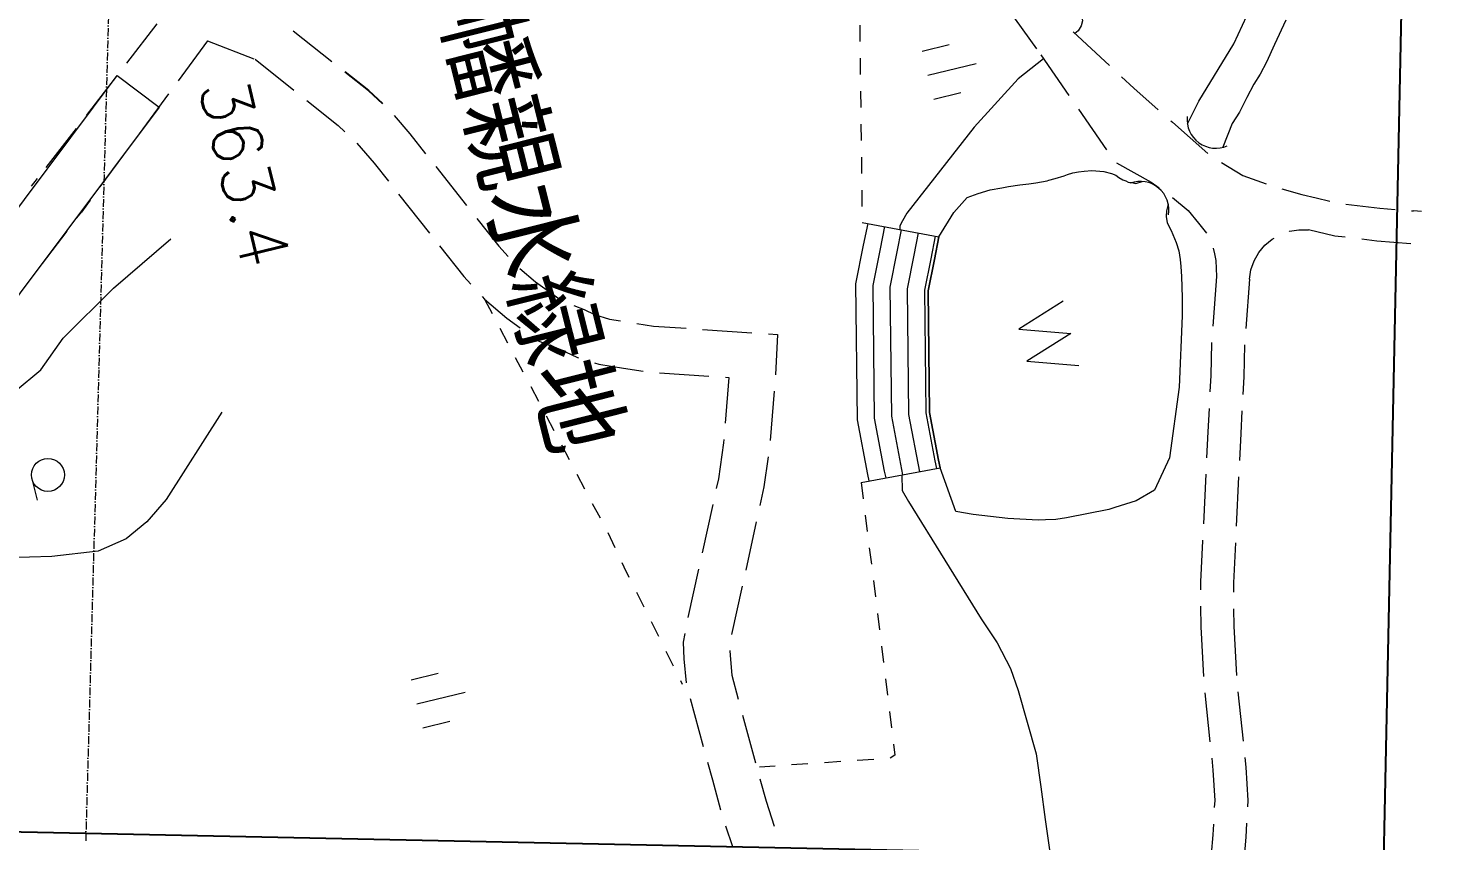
# Model space of a CAD drawing. Header units: millimetres. Extents: x 604133 to 1296463, y 247237 to 595748.
# Drawn here: x 1187629 to 1294478, y 338977 to 400525 of the extents above; entities that cross this region are included whole.
import ezdxf

# ---------------------------------------------------------------- set-up
doc = ezdxf.new("R2010")
doc.units = ezdxf.units.MM
doc.header["$LTSCALE"] = 100
doc.linetypes.add('SXF_一点短鎖線', pattern=[9.25, 6, -1.5, 0.25, -1.5])
doc.layers.get('Defpoints').update_dxf_attribs({"color": 153})
doc.layers.add('D-BGD', color=7, linetype='Continuous', lineweight=13)
doc.layers.add('S-SUV-ROAD', color=8, linetype='Continuous', lineweight=18)
doc.layers.add('D-WORK2', color=11, linetype='Continuous', plot=False)
doc.layers.add('D-WORK_1', color=11, linetype='Continuous', plot=False)
doc.styles.add('BIGFONT', font='txt', dxfattribs={"height": 0.2, "bigfont": 'BIGFONT'})

# ---------------------------------------------------------------- blocks, each defined once
blk = doc.blocks.new('21311212131313131')
at = {"layer": 'D-BGD', "linetype": 'Continuous'}
for p, q in [((2645314.604983306, -1081091.631894544, 361448.9804639165), (2645290.46434131, -1081691.757040166, 361419.9804654839)), ((2645280.650060672, -1081847.129744578, 361417.9804655921), (2645290.46434131, -1081691.757040166, 361419.9804654839)), ((2650716.193389574, -1094021.71830039, 361529.9804595385), (2654460.754098986, -1094222.488251724, 361544.9804587277)), ((2681994.897145128, -1094251.758746576, 361491.9804615924), (2685704.82185402, -1093772.345415751, 361750.9804475936)), ((2665705.274023688, -1094521.780726287, 361459.9804633219), (2669454.059847679, -1094621.120172868, 361437.980464511)), ((2675698.956104873, -1094713.177330608, 361278.9804731049), (2677016.220181006, -1094647.670340741, 361269.9804735913)), ((2677016.220181006, -1094647.670340741, 361269.9804735913), (2680752.653017019, -1094369.73483681, 361426.9804651056)), ((2650578.296052529, -1096522.714831024, 361529.9804595385), (2654323.586615404, -1096715.904062881, 361544.9804587277)), ((2665567.062935724, -1097019.185382904, 361460.9804632679), (2669315.848759715, -1097118.524829492, 361437.980464511)), ((2675561.769490208, -1097219.123090572, 361279.9804730508), (2677133.723739437, -1097140.277859109, 361269.9804735913)), ((2677133.723739437, -1097140.277859109, 361269.9804735913), (2680869.759604034, -1096860.984999856, 361421.9804653758)), ((2682113.508397383, -1096750.672849603, 361481.9804621328), (2685824.14382864, -1096276.208748101, 361740.9804481341)), ((2632272.154749667, -1107762.965749784, 361599.9804557551), (2634766.22482819, -1104962.612571459, 361557.9804580251)), ((2638117.510259811, -1107239.566058315, 361574.9804571063), (2641156.153401321, -1105041.722720356, 361555.9804581332)), ((2634066.570846689, -1110170.34397022, 361599.9804557551), (2637105.213988213, -1107972.500632261, 361580.980456782)), ((2630593.255471079, -1112756.112574438, 361659.9804525121), (2633600.755964571, -1110517.279784335, 361607.9804553227)), ((2635770.100611703, -1118683.034684238), (2634808.672136588, -1115058.088647829)), ((2637583.450793279, -1118202.800638616), (2637045.047518394, -1116172.920238981)), ((2633958.107785428, -1119162.871758419), (2633420.581673931, -1117133.47155072)), ((2647029.610778937, -1123434.402871319, 362959.9803822479), (2648012.186772558, -1117599.487222227, 360509.9805146688)), ((2666719.747601038, -1123098.144035414, 362809.9803903553), (2665505.388047827, -1117132.180000272, 360629.9805081829)), ((2681558.369351177, -1120945.05317497, 363234.9803673844), (2682795.279713396, -1120766.015226456, 363270.9803654386)), ((2684031.312912227, -1120586.497086019, 363305.9803635468), (2685268.223274431, -1120407.459137512, 363340.9803616551)), ((2674139.0584761, -1122021.59860519, 363022.9803788428), (2675375.968838304, -1121842.560656684, 363057.9803769511)), ((2676612.002037135, -1121663.042516239, 363092.9803750594), (2677848.912399369, -1121484.004567736, 363128.9803731136)), ((2679084.9455982, -1121304.486427291, 363163.9803712218), (2680322.336152346, -1121124.571315408, 363199.9803692761)), ((2687675.825348405, -1121707.229672704, 363417.9803574933), (2687786.534470103, -1122952.335821376, 363434.9803565745)), ((2666719.747601038, -1123098.144035414, 362809.9803903553), (2667956.657963242, -1122919.106086914, 362844.9803884636)), ((2669192.691162073, -1122739.587946466, 362880.9803865179), (2670429.601524277, -1122560.549997963, 362915.9803846261)), ((2671666.114915051, -1122380.154694141, 362951.9803826803), (2672903.025277269, -1122201.116745631, 362986.9803807886)), ((2632095.59247959, -1123931.236142847, 362888.9803860855), (2633345.302540712, -1123889.169598884, 362894.9803857611)), ((2634594.532409891, -1123847.980218297, 362900.9803854369), (2635843.762279071, -1123806.790837714, 362906.9803851125)), ((2637092.595176805, -1123764.244101809, 362912.9803847883), (2638341.825045985, -1123723.054721226, 362918.9803844639)), ((2639591.054915164, -1123681.865340646, 362924.9803841396), (2640840.764976286, -1123639.798796676, 362930.9803838153)), ((2642089.994845465, -1123598.609416093, 362936.980383491), (2643339.22471463, -1123557.420035513, 362942.9803831668)), ((2644588.934775767, -1123515.353491546, 362947.9803828966), (2645838.164644946, -1123474.164110963, 362953.9803825722)), ((2687897.243591801, -1124197.441970044, 363452.9803556016), (2688008.432905442, -1125441.670955335, 363469.9803546828)), ((2688119.142027155, -1126686.777104014, 363487.9803537099), (2688229.851148853, -1127931.883252683, 363505.980352737)), ((2688340.560270551, -1129176.989401361, 363522.9803518181), (2688445.391345003, -1130351.615425037, 363539.9803508993)), ((2659948.37926723, -1129836.27589993, 363100.9803746269), (2663689.790032416, -1130061.54233642, 363229.9803676546)), ((2669863.987117982, -1130982.465317031, 363183.9803701409), (2673543.820443379, -1131707.559915483, 363160.980371384)), ((2684526.778282821, -1131712.038450814, 363379.9803595472), (2688121.785020388, -1130653.277364172, 363524.9803517101)), ((2655381.358837233, -1135352.868312604, 363133.9803728433), (2655555.794756137, -1131606.431793769, 363117.9803737081)), ((2674770.43155184, -1131949.25811497, 363152.9803718164), (2678449.38771385, -1132673.872521484, 363129.9803730595)), ((2692936.032608112, -1132833.900702752, 363645.9803451701), (2694508.849224281, -1132281.565231315, 363637.9791394314)), ((2668637.20576419, -1134302.153729515, 363187.9803699247), (2672315.995485192, -1135031.237173424, 363164.9803711678)), ((2683364.494746599, -1135703.176773821, 363303.980363655), (2686959.501484166, -1134644.415687189, 363442.980356142)), ((2658740.582746531, -1138546.198299484, 363137.9803726271), (2658910.069436101, -1134800.472503017, 363081.9803756539)), ((2673542.126401725, -1135273.81253629, 363156.9803716002), (2677220.038959354, -1136002.41578826, 363133.9803728433)), ((2682019.972607716, -1136476.545998712, 363263.9803658169), (2682283.792166379, -1136338.241151088, 363259.9803660331)), ((2679805.424929179, -1137635.499795952, 363301.9803637631), (2680912.698768448, -1137056.022897332, 363282.98036479)), ((2677590.877250642, -1138794.453593191, 363339.9803617092), (2678698.15108991, -1138214.976694571, 363320.9803627361)), ((2675376.32957209, -1139953.407390431, 363377.9803596553), (2676483.603411359, -1139373.930491811, 363358.9803606822)), ((2670919.222380127, -1142218.358996399, 363458.9803552773), (2672038.590934627, -1141662.603771149, 363437.9803564123)), ((2668732.289565033, -1143428.911426823, 363433.9803566286), (2669824.920419463, -1142822.037760327, 363446.9803559259)), ((2666545.753721371, -1144640.821212581, 363407.9803580338), (2667638.781547231, -1144035.304901388, 363420.9803573312)), ((2664360.095041096, -1145853.211190266, 363381.9803594391), (2665453.122866941, -1145247.694879081, 363394.9803587365)), ((2662173.956168849, -1147066.478331332, 363354.9803608984), (2663266.587023279, -1146459.604664828, 363367.9803601957)), ((2659987.420325201, -1148278.388117078, 363328.9803623037), (2661080.928342989, -1147671.994642513, 363341.980361601)), ((2657801.761644911, -1149490.778094767, 363302.980363709), (2658893.912307399, -1148884.781591644, 363315.9803630064)), ((2655614.745609307, -1150703.565043887, 363275.9803651683), (2656708.253627109, -1150097.171569321, 363288.9803644656)), ((2653429.086929017, -1151915.955021579, 363249.9803665736), (2654522.594946819, -1151309.561547018, 363262.980365871)), ((2684188.371291709, -1156395.578448833), (2683226.942816594, -1152770.632412425)), ((2643479.998634623, -1155814.347481, 363194.9803695463), (2646372.161230674, -1153428.011587132, 363235.9803673303)), ((2686001.721473285, -1155915.344403211), (2685463.3181984, -1153885.464003573)), ((2682376.378465434, -1156875.415523014), (2681838.852353937, -1154846.015315316)), ((2645626.139072779, -1158582.99839674, 363192.9803696544), (2648517.424505441, -1156196.182310936, 363233.9803674384)), ((2633409.028676576, -1166830.539065273, 363302.980363709), (2635677.763422243, -1163844.126814221, 363259.9803660331)), ((2635636.540605735, -1169673.376766479, 363309.9803633307), (2637907.426649607, -1166689.282254627, 363267.9803656007)), ((2634315.764071788, -1173293.880563169, 363309.9803633307), (2635601.115449918, -1169771.407665494, 363309.9803633307)), ((2634315.764071788, -1173293.880563169, 363309.9803633307), (2637380.473436414, -1175454.993005906, 363365.9803603038)), ((2638401.326125216, -1176174.591240413, 363383.980359331), (2641466.515681799, -1178334.826519769, 363439.9803563043)), ((2633117.272914203, -1177163.734070875, 363438.9803563583), (2636131.517166728, -1179394.123289412, 363466.9803548449)), ((2642488.245533988, -1179054.904946222, 363458.9803552773), (2645552.077735255, -1181215.537197017, 363514.9803522505)), ((2637136.689962518, -1180138.198878011, 363476.9803543044), (2640150.934215043, -1182368.588096551, 363504.980352791)), ((2646573.807587444, -1181935.615623466, 363532.9803512777), (2647485.200426066, -1182578.190879218, 363549.9803503588)), ((2647933.546656325, -1182904.575046354, 363553.9803501426), (2647485.200426066, -1182578.190879218, 363549.9803503588)), ((2641155.229847446, -1183112.183493218, 363513.9803523046), (2644170.351263359, -1185343.052903694, 363541.9803507912)), ((2651977.037391092, -1185845.477114688, 363585.9803484131), (2648944.878726839, -1183639.482029734, 363561.9803497102)), ((2645595.173559433, -1186390.962769308, 363554.9803500886), (2645013.933729254, -1185967.886884921, 363549.9803503588)), ((2667757.531742847, -1185907.799618804), (2669368.405451508, -1185480.887924698))]:
    blk.add_line(p, q, dxfattribs=at)
at = {"layer": 'D-BGD', "linetype": 'Continuous', "extrusion": (0.2089416626373443, -0.0237721790113286, 0.9776391282673763), "elevation": 932288.9181956878}
blk.add_lwpolyline([(-775584.8407846587, -2615545.545647248), (-778180.0570162663, -2615688.206016313), (-779330.4143711379, -2615707.227398865)], dxfattribs=at)
at = {"layer": 'D-BGD', "linetype": 'Continuous', "extrusion": (0.2188580701663249, -0.02424946999552867, 0.9754553338456907), "elevation": 957721.7148322945}
blk.add_lwpolyline([(-788949.1247853106, -2601455.757733399), (-786348.1175354067, -2601414.885317025), (-785200.8144457294, -2601355.847382261)], dxfattribs=at)
at = {"layer": 'D-BGD', "linetype": 'Continuous', "extrusion": (0.03271385650502858, -0.006920773569145106, 0.9994407968888269), "elevation": 455309.1686809698}
blk.add_lwpolyline([(-515346.3870912089, -2801359.02437731), (-516148.267702242, -2801448.742911014), (-518195.1432595408, -2801448.742911036)], dxfattribs=at)
at = {"layer": 'D-BGD', "linetype": 'Continuous', "extrusion": (0.1411521486946075, -0.0300906735820556, 0.9895305059887106), "elevation": 763638.3089380864}
blk.add_lwpolyline([(-516498.6458852506, -2731739.74971108), (-514918.7714772545, -2731797.75353808), (-513811.5257472455, -2731795.180596471), (-512749.6777744851, -2731797.753538086)], dxfattribs=at)
at = {"layer": 'D-BGD', "linetype": 'Continuous', "extrusion": (-0.06749130891878152, 0.01466312604275185, 0.997612106960959), "elevation": 165896.7097107114}
blk.add_lwpolyline([(504233.7253329259, 2836583.003313958), (504192.2789992101, 2836555.609851888), (503537.4080587191, 2836278.945439137), (502834.109687337, 2836121.241459279)], dxfattribs=at)
at = {"layer": 'D-BGD', "linetype": 'Continuous', "extrusion": (0.06762852197080749, -0.01105141637972531, 0.9976493618561814), "elevation": 551401.4457973491}
blk.add_lwpolyline([(-655878.4563632854, -2752831.963826482), (-654116.9037814604, -2753503.24626876), (-652277.9500190968, -2753809.701296744)], dxfattribs=at)
at = {"layer": 'D-BGD', "linetype": 'Continuous', "extrusion": (-0.01211607474739104, -0.6288268305362572, 0.7774509746154037), "elevation": 936282.3058627606}
blk.add_lwpolyline([(2712488.794231646, -581964.174709436), (2713544.591556802, -581981.6643545871), (2716234.292017053, -582129.5313544357)], dxfattribs=at)
at = {"layer": 'D-BGD', "linetype": 'Continuous', "extrusion": (0.007982125146002902, -0.09701489989275978, 0.9952509205607155), "elevation": 487193.2865098292}
blk.add_lwpolyline([(2557033.807788219, -1266962.609245278), (2559441.989614882, -1267168.068872181), (2560766.293441456, -1267322.163592354)], dxfattribs=at)
at = {"layer": 'D-BGD', "linetype": 'Continuous', "extrusion": (-0.0118258135705449, -0.626722699616074, 0.7791526217111352), "elevation": 936070.2609617341}
blk.add_lwpolyline([(2680880.228447165, -586824.364497214), (2682599.598001561, -586856.2708561018), (2684630.015955742, -586875.4146714476)], dxfattribs=at)
at = {"layer": 'D-BGD', "linetype": 'Continuous', "extrusion": (0.02700346142342693, -0.2488458071673328, 0.9681666061822172), "elevation": 694442.7969438129}
blk.add_lwpolyline([(2537023.826408037, -1242101.783592077), (2540023.706089891, -1242541.244512637), (2540738.60277319, -1242609.161200346)], dxfattribs=at)
at = {"layer": 'D-BGD', "linetype": 'Continuous', "extrusion": (-0.01384159808080469, -0.6518941500623344, 0.7581836369093414), "elevation": 951517.6489046622}
blk.add_lwpolyline([(2714700.550936112, -551401.0406241817), (2715522.467239252, -551414.8434347059), (2718446.186722866, -551569.7416417283)], dxfattribs=at)
at = {"layer": 'D-BGD', "linetype": 'Continuous', "extrusion": (-0.007480761249034786, -0.1398003201221675, 0.9901514574573298), "elevation": 491435.5753254854}
blk.add_lwpolyline([(2703249.077966935, -893733.0848850351), (2703661.241186243, -893608.0480893698), (2704159.949141619, -893468.7998005676), (2705383.120219947, -893322.3344845423)], dxfattribs=at)
at = {"layer": 'D-BGD', "linetype": 'Continuous', "extrusion": (0.00741747754803864, -0.1398050089026556, 0.9901512715300389), "elevation": 531022.3111929283}
blk.add_lwpolyline([(2593733.355974414, -1173145.709305528), (2593751.171743869, -1173147.305361741), (2596239.674317364, -1173288.564766089), (2597474.669825871, -1173397.302417754)], dxfattribs=at)
at = {"layer": 'D-BGD', "linetype": 'Continuous', "extrusion": (-0.0114919984742415, -0.613228667555423, 0.7898218376692737), "elevation": 927580.5641045755}
blk.add_lwpolyline([(2680654.96751999, -605087.9128896327), (2682431.998007071, -605122.1518504387), (2684404.708524439, -605141.7169709078)], dxfattribs=at)
at = {"layer": 'D-BGD', "linetype": 'Continuous', "extrusion": (0.02723541349390574, -0.2197590631738907, 0.9751739262330335), "elevation": 666300.8837025648}
blk.add_lwpolyline([(2515348.566174033, -1302059.505007109), (2515399.918917853, -1302066.730210908), (2518457.706333667, -1302556.25282638), (2519055.667261761, -1302622.18459065)], dxfattribs=at)
at = {"layer": 'D-BGD', "linetype": 'Continuous', "extrusion": (-0.765076660737609, 0.6436850075257435, 0.01809182912734477), "elevation": -2720577.951545044}
blk.add_lwpolyline([(-856966.782506063, 410817.4505982797), (-857134.069675261, 410817.4505982794), (-860716.3284828506, 410780.4445434771)], dxfattribs=at)
at = {"layer": 'D-BGD', "linetype": 'Continuous', "extrusion": (0.2796448051417011, -0.2354705354094812, 0.9307805379955215), "elevation": 1333515.610525771}
blk.add_lwpolyline([(853085.2108187324, -2406231.657708955), (854355.3168308934, -2406269.953182686), (856834.2277481657, -2406269.953182687)], dxfattribs=at)
at = {"layer": 'D-BGD', "linetype": 'Continuous', "extrusion": (0.1636633054805756, -0.06298291536822635, 0.9845036692724364), "elevation": 857909.4654746996}
blk.add_lwpolyline([(-81652.15274507937, -2754665.117093814), (-78683.05252068758, -2755041.477146425), (-77944.1488779498, -2755206.847472575)], dxfattribs=at)
at = {"layer": 'D-BGD', "linetype": 'Continuous'}
for points, elevation in [([(2578700.028179, -1112784.941628836), (2581190.139082294, -1112734.473631294), (2583685.051904981, -1112675.233999975), (2586167.22337953, -1112597.618896054), (2587466.573043906, -1112556.506039777), (2589932.033455906, -1112446.941910073), (2592388.722234119, -1112332.575860974), (2594841.441297952, -1112204.636258686), (2597290.190647405, -1112063.123103215), (2599738.939996857, -1111921.609947729), (2602188.521551337, -1111757.751605283), (2604642.905025238, -1111585.121629052), (2607102.090418532, -1111403.720019045), (2609566.909936261, -1111191.201588275), (2612037.36357841, -1110947.566336754), (2614518.253264415, -1110664.0426307), (2618290.361875295, -1110437.558450032), (2624281.550334014, -1108906.396564869), (2631429.628323026, -1107073.72769778), (2631810.969600822, -1107168.484297354), (2632179.378219696, -1107370.164912367), (2632388.873914698, -1107633.055653098)], 361999.9804341353), ([(2666100.338234178, -1120022.964207745), (2667283.160044307, -1119986.461960108), (2668097.955857103, -1119497.68012138), (2676871.253985407, -1113800.757432511), (2678649.705112538, -1112551.273107789), (2680590.65625641, -1111504.751186609), (2682238.049422293, -1110890.344625112), (2684628.659193394, -1110146.984520727), (2687009.66512568, -1109421.16768391), (2689485.944203033, -1109021.116123595), (2691948.649727206, -1108625.034277664), (2694420.126885151, -1108233.754351133), (2694508.849224281, -1108219.707986098)], 361999.9804341353), ([(2634347.004854998, -1109970.452114032), (2635910.794896602, -1111841.163225645), (2639633.688637264, -1115099.055113066), (2646259.801849233, -1120071.681811622), (2646838.729678891, -1120388.60849236), (2647239.087323532, -1120573.57804484), (2647516.83340599, -1120566.021237608)], 361999.9804341353), ([(2647743.221899092, -1119173.703732469), (2649441.905692341, -1119465.205103677), (2651984.713360308, -1119922.401387763), (2661510.353687937, -1119619.306468574), (2665827.001874398, -1118710.490573669)], 361199.9804773748), ([(2647529.766064913, -1120459.097222158), (2649214.876304982, -1120754.568307746), (2651886.953175378, -1121225.529455774), (2661667.994398483, -1120914.045524323), (2666088.429091023, -1119982.243548182)], 361699.9804503502), ([(2647316.310230735, -1121744.490711846), (2648992.648837016, -1122035.159878027), (2651789.192990419, -1122528.657523782), (2661825.635109029, -1122208.784580065), (2665822.152143393, -1121364.125009479), (2666341.084673889, -1121249.194603292)], 362099.9804287303), ([(2647098.884682176, -1123016.31064834), (2648761.649735277, -1123310.949528905), (2651700.204439247, -1123836.587511201), (2661983.27581956, -1123503.523635825), (2666105.924547, -1122636.710189016), (2666602.511890528, -1122520.947577801)], 362599.9804017056)]:
    blk.add_lwpolyline(points, dxfattribs=dict(at, elevation=elevation))
blk.add_lwpolyline([(2652687.303932999, -1108086.954573571), (2654857.36788155, -1111390.839676015), (2655104.094687927, -1107445.709869024), (2657274.158636476, -1110749.594971481), (2657520.008279467, -1106803.984972545)], dxfattribs=at)
at = {"layer": 'D-BGD', "linetype": 'Continuous', "extrusion": (-0.02573666255545877, -0.01824330150509999, 0.9995022792123591), "elevation": 314491.1226622239}
blk.add_lwpolyline([(2467505.397622845, 1554596.743906124), (2467877.894942035, 1555325.821868168), (2468309.479209424, 1555325.821868194)], dxfattribs=at)
at = {"layer": 'D-BGD', "linetype": 'Continuous', "extrusion": (-0.2216845176247659, 0.6419074332484844, 0.7340373435907859), "elevation": -1054850.152699715}
blk.add_lwpolyline([(-2173029.588857913, 1675541.343538284), (-2174797.675679787, 1675650.309822686), (-2176776.077798659, 1675637.057166469)], dxfattribs=at)
at = {"layer": 'D-BGD', "linetype": 'Continuous', "extrusion": (0.01614484614919598, 0.003605570750182086, 0.9998631625389467), "elevation": 401862.1792572193}
blk.add_lwpolyline([(-1681992.332437677, -2339070.597904335), (-1681325.115853474, -2339251.948333277), (-1682085.271286906, -2342214.005339168)], dxfattribs=at)
at = {"layer": 'D-BGD', "linetype": 'Continuous', "extrusion": (0.03464372743298011, 0.143867178110409, 0.9889904181599019), "elevation": 288967.4233844868}
blk.add_lwpolyline([(-2855461.894485493, 523403.1163735081), (-2857746.545856692, 523139.5664915872), (-2859195.697262555, 523078.7472880965)], dxfattribs=at)
at = {"layer": 'D-BGD', "linetype": 'Continuous', "extrusion": (-0.03728352908397898, 0.01647084879716686, 0.9991689795019384), "elevation": 244956.0453004564}
blk.add_lwpolyline([(-37602.07902694924, 2902661.114832051), (-37853.29660893255, 2902562.978607124), (-39063.24136702123, 2905826.008084968)], dxfattribs=at)
at = {"layer": 'D-BGD', "linetype": 'Continuous', "extrusion": (0.2730582409791921, -0.9479407004748057, 0.1638524501393984), "elevation": 1868823.516683606}
blk.add_lwpolyline([(2269154.765468376, 58062.38972301112), (2270543.500156614, 58114.0884357114), (2272901.655822605, 58211.40365961759)], dxfattribs=at)
at = {"layer": 'D-BGD', "linetype": 'Continuous', "extrusion": (0.01602675069137297, 0.003323581646590798, 0.999866039560958), "elevation": 401869.9563359639}
blk.add_lwpolyline([(-1655703.992550757, -2361910.675950257), (-1654490.704137244, -2362338.346438767), (-1652104.30038664, -2362949.304279501)], dxfattribs=at)
at = {"layer": 'D-BGD', "linetype": 'Continuous', "extrusion": (0.002509713570880391, 0.00500842482932342, 0.9999843083861473), "elevation": 364110.1896691067}
blk.add_lwpolyline([(2657170.086008504, -1145333.726988933), (2657270.449869949, -1144994.209567458), (2657523.942806615, -1143115.076538598), (2657727.428745056, -1141629.249083115)], dxfattribs=at)
at = {"layer": 'D-BGD', "linetype": 'Continuous', "extrusion": (0.06022142359124366, -0.08380737394050931, 0.9946605974973775), "elevation": 618090.057734506}
blk.add_lwpolyline([(1504951.125301457, -2435786.699882749), (1505304.843831762, -2435844.839262049), (1506186.55683051, -2435970.807917222)], dxfattribs=at)
at = {"layer": 'D-BGD', "linetype": 'Continuous', "extrusion": (-0.006658724856340226, 0.01949486998780721, 0.999787783195737), "elevation": 323111.8945209009}
blk.add_lwpolyline([(-2137260.406894717, 1951568.068595472), (-2138598.196531889, 1950742.853702499), (-2140337.747131221, 1949432.218284229)], dxfattribs=at)
at = {"layer": 'D-BGD', "linetype": 'Continuous', "extrusion": (0.005273174158127391, 0.007552551315369783, 0.9999575754015402), "elevation": 368526.9417798073}
blk.add_lwpolyline([(2651282.185737542, -1154918.750585568), (2651476.658416085, -1154732.205552118), (2652901.574959624, -1153004.08171925), (2653596.896762805, -1151975.576442905)], dxfattribs=at)
at = {"layer": 'D-BGD', "linetype": 'Continuous', "extrusion": (-0.2179827036705051, 0.2476298362546382, 0.9440143034387763), "elevation": -519586.6080855214}
blk.add_lwpolyline([(-1225523.08916512, 2587861.361007281), (-1228218.018842851, 2587952.296402829), (-1229270.532376661, 2587903.797525207)], dxfattribs=at)
at = {"layer": 'D-BGD', "linetype": 'Continuous', "extrusion": (-0.1980859485810667, 0.2235547060206878, 0.954350695704018), "elevation": -436454.1402199015}
blk.add_lwpolyline([(-1216771.224611998, 2610675.002530017), (-1219710.862199026, 2610782.137591821), (-1220518.617755228, 2610748.657884995)], dxfattribs=at)
at = {"layer": 'D-BGD', "linetype": 'Continuous', "extrusion": (-0.3272951326225746, 0.3818555352211466, 0.8643287837290523), "elevation": -992633.0558166517}
blk.add_lwpolyline([(-1249924.792087602, 2428073.761209684), (-1251754.986939976, 2428028.02894578), (-1253673.623194295, 2428069.784491076)], dxfattribs=at)
at = {"layer": 'D-BGD', "linetype": 'Continuous', "extrusion": (0.03567750728094934, -0.0127598155848744, 0.9992818934517217), "elevation": 471884.281950591}
blk.add_lwpolyline([(-207100.0851339422, -2858214.016241781), (-204929.7408782606, -2858900.202260064), (-203564.6815348825, -2859454.429428685)], dxfattribs=at)
at = {"layer": 'D-BGD', "linetype": 'Continuous', "extrusion": (-0.357850755235298, 0.4190130908853815, 0.834488386164964), "elevation": -1129120.837029893}
blk.add_lwpolyline([(-1254383.630991094, 2369084.801503117), (-1256395.754860278, 2369033.987163278), (-1258133.25413314, 2369068.468322462)], dxfattribs=at)
at = {"layer": 'D-BGD', "linetype": 'Continuous', "extrusion": (0.06931405913714053, -0.038794631884376, 0.9968402769465572), "elevation": 590225.4036722333}
blk.add_lwpolyline([(271514.7104976517, -2833947.581072189), (274534.8461125088, -2834375.619460763), (275218.2889303983, -2834526.691833203)], dxfattribs=at)
at = {"layer": 'D-BGD', "linetype": 'Continuous', "elevation": 362999.9803800859, "flags": 128}
for points in [[(2662413.475488828, -1171625.201899338), (2669108.29631903, -1175714.29072191), (2670825.618645229, -1177127.532913913), (2672144.570099, -1178674.963886753), (2673143.668762038, -1180783.760290597), (2673613.739392919, -1184287.923707273), (2673772.775733802, -1187648.036237987), (2674096.880436776, -1189267.611752317), (2674812.868636593, -1190506.618885609), (2675524.423188603, -1191251.842345214), (2677810.817935538, -1193739.301656891), (2679286.152217104, -1195053.131682328), (2680942.294068499, -1195922.144219602), (2685719.330607687, -1198272.783247437), (2689135.510815425, -1199131.713656122), (2691781.136951889, -1199363.607130845), (2694508.849224281, -1199095.597455901)], [(2661155.448255141, -1187307.461612872), (2659480.367512304, -1185408.886933846), (2657051.519333927, -1183754.333945036), (2653204.033955033, -1180032.642641116), (2649357.204771402, -1175776.632576005)]]:
    blk.add_lwpolyline(points, dxfattribs=at)
at = {"layer": 'D-BGD', "linetype": 'Continuous', "flags": 128}
for points in [[(2694508.849224281, -1212829.779689039), (2694346.542418159, -1212828.471463009), (2689914.505630771, -1212629.844205074), (2685097.192283282, -1211673.083783333), (2681445.822284877, -1210496.155347209), (2676812.911247346, -1208517.40584945), (2673146.757643894, -1206307.489838532), (2669466.190628534, -1203919.817674099), (2664061.69720994, -1199635.331853588), (2661592.209677465, -1197678.081932495), (2651374.308523426, -1190349.283469298), (2637086.397030128, -1180094.70611455), (2639418.183272371, -1176845.260593977)], [(2639418.183272371, -1176845.260593977), (2653705.217602345, -1187099.357756798), (2664002.04432935, -1194483.903443443), (2666448.495083555, -1196422.84198137), (2671802.132157316, -1200666.946720537), (2675269.023321437, -1202915.984027885), (2678639.278246555, -1204947.953532028), (2682847.962656135, -1206745.767281117), (2686103.11786148, -1207794.715957074), (2690397.124338944, -1208647.404821617), (2694452.968042351, -1208829.336324447), (2694508.849224281, -1208829.789592559)]]:
    blk.add_lwpolyline(points, dxfattribs=at)
at = {"layer": 'D-BGD', "linetype": 'Continuous'}
for points in [[(2631058.885609867, -1091674.058084764, 360179.9805325051), (2632898.814710662, -1092498.897744672, 360149.9805341266), (2634247.532319631, -1093054.829917894, 360169.9805330457), (2635165.416357447, -1093523.112715271, 360189.9805319646), (2635953.198987835, -1093999.975835674, 360219.9805303431), (2636972.372916677, -1094512.308112726, 360259.9805281812), (2638098.470860966, -1095037.573048705, 360339.9805238572), (2638946.822722796, -1095570.394791912, 360339.9805238572), (2640765.430152406, -1096246.757571788, 360519.9805141283)], [(2639053.383267111, -1098957.641994128, 360499.9805152093), (2637329.982020591, -1098128.191725575, 360429.9805189928), (2632922.843458077, -1095578.755142973, 360439.9805184522), (2630770.273050458, -1094616.965124633, 360349.9805233167)], [(2650716.193389574, -1094021.71830039, 361529.9804595385), (2649999.674307216, -1093914.478625406, 361519.9804600789), (2649314.463356384, -1093687.573586822, 361499.98046116), (2648682.90572403, -1093341.835389654, 361479.980462241), (2648131.316311517, -1092891.669792114, 361459.9804633219), (2647654.893199423, -1092345.848428004, 361449.9804638625), (2647580.385009297, -1092219.556990129, 361445.9804640787)], [(2686941.943615578, -1093611.663808761, 361837.9804428913), (2687691.575853231, -1093514.723381088, 361889.9804400807), (2690191.481906082, -1093321.41262794, 361909.9804389997), (2690675.578520463, -1093336.756766404, 361904.98043927)], [(2687061.182369716, -1096117.761659813, 361827.9804434318), (2687947.952452906, -1096003.552495839, 361889.9804400807), (2690245.919618004, -1095825.097084411, 361909.9804389997), (2690794.337082644, -1095843.731780833, 361903.980439324)], [(2644659.840423953, -1099970.196506269, 361428.9804649975), (2645617.16715001, -1098754.574327808, 361459.9804633219), (2646559.309482404, -1097970.694449816, 361459.9804633219), (2647308.951282369, -1097344.781461738, 361451.9804637543)], [(2645166.303271418, -1100286.214457678, 360549.9805125069), (2645676.081546601, -1100417.081108159, 360549.9805125069), (2646105.442018442, -1100424.121369904, 360539.9805130474), (2646578.851969946, -1100329.871740634, 360539.9805130474), (2647163.538272818, -1100011.529347388, 360539.9805130474), (2648050.812460181, -1099619.426791027, 360539.9805130474), (2648684.79974564, -1099419.276662093, 360539.9805130474), (2649342.605317351, -1099300.567852292, 360549.9805125069), (2649863.843152159, -1099243.901373231, 360549.9805125069), (2650631.710248669, -1099174.043962505, 360569.9805114258), (2652210.470405572, -1099080.683925053, 360589.9805103449), (2653599.200817849, -1099042.899888888, 360599.9805098044), (2659000.461045978, -1099172.45602525, 360629.9805081829), (2664369.83921033, -1099797.57598934, 360559.9805119664), (2666844.654763588, -1100878.773098537, 360609.9805092639), (2667684.560226369, -1102239.198964673, 360579.9805108854), (2668215.22016441, -1103852.1464897, 360579.9805108854), (2668377.337559626, -1104305.707869329, 360559.9805119664), (2669081.966649236, -1107495.94245196, 360539.9805130474), (2669218.02741585, -1108288.651350528, 360529.9805135879), (2669255.935800776, -1109073.229509572, 360529.9805135879), (2669310.937869789, -1109639.157718319, 360529.9805135879), (2669216.449118166, -1111935.910056867, 360529.9805135879), (2668965.802330485, -1114580.390237372, 360579.9805108854), (2668769.889763881, -1115875.387565864, 360609.9805092639), (2665505.388047827, -1117132.180000272, 360629.9805081829), (2664918.587751415, -1117266.958978346, 360629.9805081829), (2661323.64318823, -1118023.643938368, 360599.9805098044), (2652098.094130012, -1118320.014255349, 360519.9805141283), (2649719.642199609, -1117895.790512839, 360509.9805146688), (2648012.186772558, -1117599.487222227, 360509.9805146688), (2646128.78212438, -1116500.038989214, 360609.9805092639), (2644988.211459892, -1115522.236189399, 360609.9805092639), (2644660.647849368, -1114704.494178024, 360579.9805108854), (2644367.529879692, -1113803.005543198, 360579.9805108854), (2644181.335925464, -1112914.449567294, 360599.9805098044), (2644075.177153053, -1112400.318956212, 360599.9805098044), (2643936.811082128, -1111549.346130525, 360599.9805098044), (2643841.279664329, -1110870.027576866, 360589.9805103449), (2643757.466078886, -1110356.729170811, 360589.9805103449), (2643587.983187205, -1109500.12222069, 360589.9805103449), (2643529.910570845, -1109377.128036967, 360589.9805103449), (2643409.346040212, -1108889.312327241, 360589.9805103449), (2643188.515134364, -1108209.802462819, 360579.9805108854), (2643077.171821035, -1107955.042461601, 360559.9805119664), (2642948.476550901, -1107565.379133537, 360539.9805130474), (2642852.562511577, -1107136.659555961, 360539.9805130474), (2642788.597498021, -1106691.228915845, 360539.9805130474), (2642742.367062795, -1106130.102626505, 360539.9805130474), (2642785.259102723, -1105218.751880124, 360539.9805130474), (2642941.799760291, -1104620.425062089, 360569.9805114258), (2643052.435217357, -1104293.377997046, 360569.9805114258), (2643235.549049035, -1104063.010214379, 360589.9805103449), (2643390.042675023, -1103759.972746359, 360599.9805098044), (2643465.400286213, -1103539.017491739, 360609.9805092639), (2643562.270879343, -1103341.239629115, 360609.9805092639), (2643583.975172039, -1103239.117533076, 360609.9805092639), (2643585.830892863, -1103069.127671095, 360619.9805087234), (2643646.141851558, -1102771.53301675, 360639.9805076424), (2643480.886947005, -1102282.052896963, 360639.9805076424)], [(2647965.449367044, -1117893.112162196, 360499.9805152093), (2649672.90479408, -1118189.415452811, 360499.9805152093), (2652073.70191148, -1118614.471400344, 360509.9805146688), (2661357.514896798, -1118315.795779045, 360589.9805103449), (2664983.576280739, -1117564.744943453, 360619.9805087234), (2665561.604943393, -1117425.164045972, 360619.9805087234)], [(2648012.186772558, -1117599.487222227, 360509.9805146688), (2649719.642199609, -1117895.790512839, 360509.9805146688), (2652098.094130012, -1118320.014255349, 360519.9805141283), (2661323.64318823, -1118023.643938368, 360599.9805098044), (2664918.587751415, -1117266.958978346, 360629.9805081829), (2665505.388047827, -1117132.180000272, 360629.9805081829)], [(2679667.732250227, -1132789.061187543, 363294.9803641414), (2680036.254698037, -1132759.376331373, 363289.9803644116), (2681528.130722135, -1132595.651912898, 363259.9803660331), (2683329.027479228, -1132065.278940981, 363331.9803621416)], [(2663696.566308504, -1133568.589777291, 363240.9803670601), (2663943.951250917, -1133583.173453868, 363249.9803665736), (2666670.513644819, -1133912.956256352, 363199.9803692761), (2667411.074847657, -1134059.578366652, 363194.9803695463)], [(2678444.120929261, -1136227.908944422, 363211.9803686275), (2679101.812672035, -1136340.565605797, 363299.9803638711), (2680362.938291936, -1136244.326331746, 363289.9803644116), (2682164.445334861, -1136046.038613384, 363260.9803659791)], [(2653769.204355519, -1145138.79373099, 363188.9803698707), (2654073.529344304, -1144345.480285267, 363179.9803703571), (2654420.291057254, -1143566.277977907, 363179.9803703571), (2654758.022863699, -1142428.720473994, 363169.9803708976), (2654871.696344654, -1141575.498779692, 363164.9803711678)], [(2656248.295733244, -1148123.915556518, 363204.9803690058), (2656535.297465064, -1147699.611446742, 363199.9803692761), (2657303.728918666, -1145691.997788299, 363179.9803703571), (2657713.747788909, -1144776.419054792, 363179.9803703571), (2657737.814779151, -1144694.971039467, 363178.9803704111)]]:
    blk.add_polyline3d(points, dxfattribs=at)
blk.add_circle((2667437.494945412, -1184700.004504719), 1249.87493244507, dxfattribs=at)
for centre, radius, start, end in [((2638687.755995042, -1096822.268461025), 2165.047515251065, 265.0433978900956, 25.04485344588233), ((2645649.120286621, -1102394.898163029), 2165.047515251063, 81.28339735123534, 201.2848529071387)]:
    blk.add_arc(centre, radius, start, end, dxfattribs=at)
at = {"layer": 'D-WORK2', "linetype": 'Continuous', "extrusion": (0.03567750728094908, -0.01275981558487513, 0.9992818934517217), "elevation": 471884.2819505915}
blk.add_lwpolyline([(-207100.0851338838, -2858214.016241787), (-204929.7408782017, -2858900.20226007), (-203564.6815348236, -2859454.42942869)], dxfattribs=at)
at = {"layer": 'Defpoints'}
blk.add_lwpolyline([(2494508.849224281, -1382923.077549857), (2694508.849224281, -1382923.077549857), (2694508.849224281, -1082923.077549857), (2494508.849224281, -1082923.077549857)], close=True, dxfattribs=at)
at = {"layer": 'D-BGD', "linetype": 'Continuous', "style": 'BIGFONT'}
for s, height, rotation, p in [('八幡親水緑地', 6249.999662192553, 15.30205959959128, (2625745.402390971, -1157884.644467477)), ('363.4', 3749.999797322081, 14.86235643076144, (2637735.06743895, -1173936.773380616))]:
    blk.add_text(s, height=height, rotation=rotation, dxfattribs=at).set_placement(p)
at = {"layer": 'D-WORK2', "linetype": 'Continuous', "style": 'BIGFONT'}
blk.add_text('八幡親水緑地', height=6249.999662192553, rotation=15.30205960725625, dxfattribs=at).set_placement((2625745.40239097, -1157884.644467477))

msp = doc.modelspace()

# ---------------------------------------------------------------- linework, layer by layer
at = {"layer": 'D-BGD', "linetype": 'SXF_一点短鎖線'}
msp.add_line((1194219.361630122, 419945.5086971472, 353999.9803768478), (1191985.722833463, 338981.009887751, 353999.9803768478), dxfattribs=at)
at = {"layer": 'D-WORK_1', "linetype": 'Continuous', "extrusion": (-0.01349982497120085, -0.03540412610542928, 0.9992818934517217), "elevation": 686310.7086233054}
msp.add_lwpolyline([(990578.3298574861, 829443.6505716977), (992748.6741131676, 828757.4645534146), (994113.7334565454, 828203.2373847945)], dxfattribs=at)
at = {"layer": 'S-SUV-ROAD', "linetype": 'Continuous', "extrusion": (0.01724348983030271, 0.03693253930516132, 0.9991689795019384), "elevation": 751673.7838765483}
msp.add_lwpolyline([(-965704.9641668751, -833793.5567155795), (-965956.1817624073, -833891.6929458398), (-967166.1265856602, -830628.6632916275)], dxfattribs=at)

# ---------------------------------------------------------------- block references
at = {"layer": 'D-BGD', "rotation": 268.807065034117}
msp.add_blockref('21311212131313131', (2429100.186185136, 3008884.781987332, 354000.0000000001), dxfattribs=at)

# ---------------------------------------------------------------- texts
at = {"layer": 'D-WORK_1', "linetype": 'Continuous', "style": 'BIGFONT'}
msp.add_text('八幡親水緑地', height=6249.999662192553, rotation=284.10912462891, dxfattribs=at).set_placement((1216800.746048022, 407814.649231559, 353999.9999999998))

doc.saveas('drawing.dxf')
